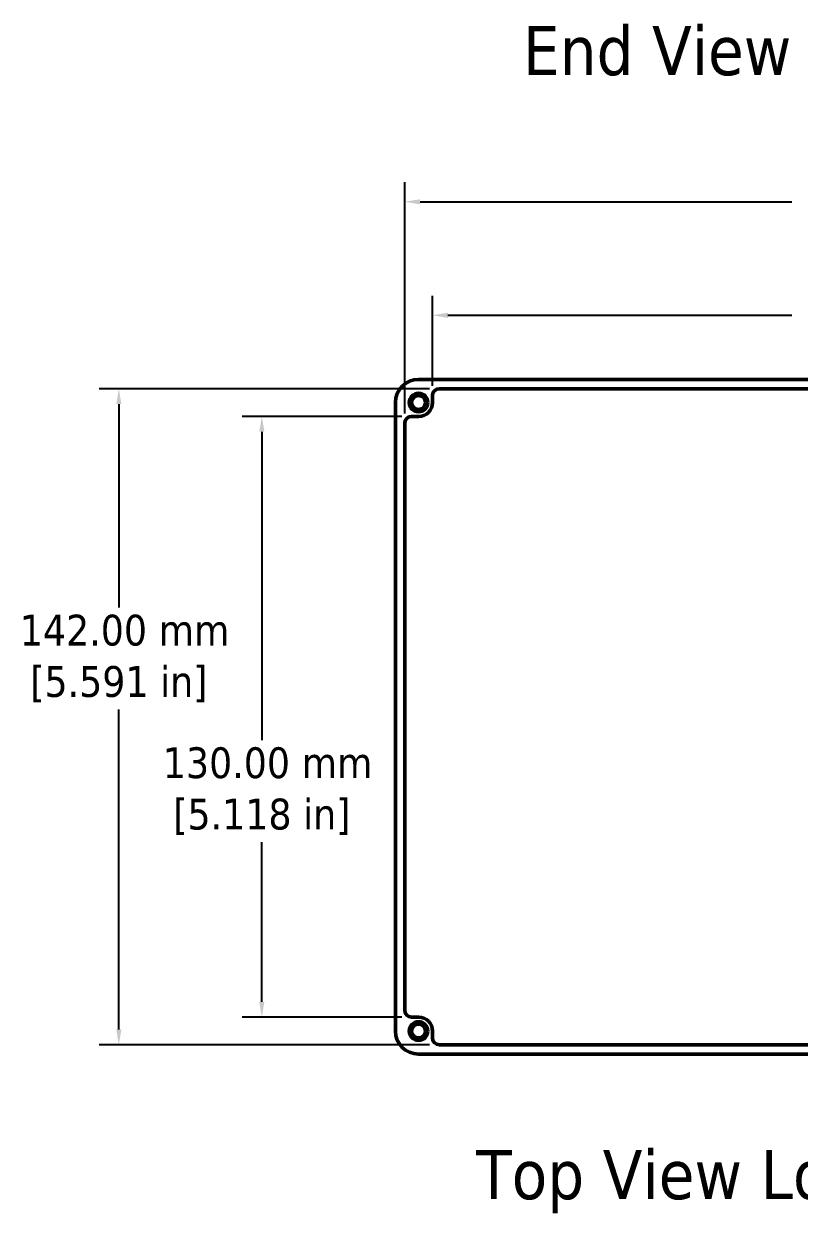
# Model space of a CAD drawing. Header units: millimetres. Extents: x 3 to 1148, y 20 to 725.
# Drawn here: x 388.1 to 555.8, y 225.9 to 483.3 of the extents above; entities that cross this region are included whole.
import ezdxf

# ---------------------------------------------------------------- set-up
doc = ezdxf.new("R2010")
doc.units = ezdxf.units.MM
doc.header["$LTSCALE"] = 1.333333
for name, color, linetype, lineweight in [('Dimension (ANSI)', 7, 'Continuous', 25), ('Symbol (ANSI)', 7, 'Continuous', 25), ('Visible (ANSI)', 7, 'Continuous', 50)]:
    doc.layers.add(name, color=color, linetype=linetype, lineweight=lineweight)
doc.styles.add('Label Text (ANSI)', font='TAHOMA.TTF')
doc.styles.add('Note Text (ANSI)', font='TAHOMA.TTF')
doc.dimstyles.new('Default - mm (ANSI)', dxfattribs={"dimscale": 1.333333, "dimtxt": 5, "dimasz": 2.5, "dimexe": 3.175, "dimexo": 1.6002, "dimgap": 0.8, "dimtad": 0, "dimtih": 1, "dimtoh": 1, "dimrnd": 1e-08, "dimzin": 0, "dimdsep": 46, "dimtxsty": 'Note Text (ANSI)', "dimcen": 0.09, "dimdle": 10, "dimclrd": 256, "dimclre": 256, "dimclrt": 256, "dimadec": 1, "dimazin": 0, "dimtfac": 0.6096, "dimtofl": 0, "dimtmove": 0, "dimatfit": 3, "dimfxl": 0, "dimtolj": 1, "dimtzin": 0, "dimlwd": -1, "dimlwe": -1, "dimarcsym": 0})

# ---------------------------------------------------------------- blocks, each defined once
blk = doc.blocks.new('*D13')
at = {"layer": 'Defpoints', "color": 0}
for p in [(471.99, 398.3), (439.59, 268.3), (471.99, 268.3)]:
    blk.add_point(p, dxfattribs=at)
at = {"layer": 'Dimension (ANSI)'}
for p, q in [((469.86, 398.3), (435.35, 398.3)), ((439.59, 394.97), (439.59, 328.26)), ((439.59, 271.63), (439.59, 306.15)), ((469.86, 268.3), (435.35, 268.3))]:
    blk.add_line(p, q, dxfattribs=at)
for points in [[(439.03, 394.97), (440.14, 394.97), (439.59, 398.3)], [(439.03, 271.63), (440.14, 271.63), (439.59, 268.3)]]:
    blk.add_solid(points, dxfattribs=at)
at = {"layer": 'Dimension (ANSI)', "insert": (439.59, 317.2), "char_height": 6.6667, "attachment_point": 5, "style": 'Note Text (ANSI)'}
blk.add_mtext('\\A1; 130.00 mm\\P[5.118 in]', dxfattribs=at)
blk = doc.blocks.new('*D14')
at = {"layer": 'Defpoints', "color": 0}
for p in [(408.66, 404.3), (477.99, 404.3), (477.99, 262.3)]:
    blk.add_point(p, dxfattribs=at)
at = {"layer": 'Dimension (ANSI)'}
for p, q in [((475.86, 404.3), (404.42, 404.3)), ((408.66, 400.97), (408.66, 356.95)), ((408.66, 265.63), (408.66, 334.85)), ((475.86, 262.3), (404.42, 262.3))]:
    blk.add_line(p, q, dxfattribs=at)
for points in [[(408.1, 400.97), (409.21, 400.97), (408.66, 404.3)], [(408.1, 265.63), (409.21, 265.63), (408.66, 262.3)]]:
    blk.add_solid(points, dxfattribs=at)
at = {"layer": 'Dimension (ANSI)', "insert": (408.66, 345.9), "char_height": 6.6667, "attachment_point": 5, "style": 'Note Text (ANSI)'}
blk.add_mtext('\\A1; 142.00 mm\\P[5.591 in]', dxfattribs=at)
blk = doc.blocks.new('*D15')
at = {"layer": 'Defpoints', "color": 0}
for p in [(682.49, 420.19), (476.49, 402.8), (682.49, 402.8)]:
    blk.add_point(p, dxfattribs=at)
at = {"layer": 'Dimension (ANSI)'}
for p, q in [((476.49, 404.93), (476.49, 424.42)), ((682.49, 404.93), (682.49, 424.42)), ((479.83, 420.19), (554.24, 420.19)), ((679.16, 420.19), (604.74, 420.19))]:
    blk.add_line(p, q, dxfattribs=at)
for points in [[(479.83, 420.74), (479.83, 419.63), (476.49, 420.19)], [(679.16, 420.74), (679.16, 419.63), (682.49, 420.19)]]:
    blk.add_solid(points, dxfattribs=at)
at = {"layer": 'Dimension (ANSI)', "insert": (579.49, 420.19), "char_height": 6.6667, "attachment_point": 5, "style": 'Note Text (ANSI)'}
blk.add_mtext('\\A1; 206.00 mm\\P[8.110 in]', dxfattribs=at)
blk = doc.blocks.new('*D16')
at = {"layer": 'Defpoints', "color": 0}
for p in [(470.49, 444.75), (470.49, 396.8), (688.49, 396.8)]:
    blk.add_point(p, dxfattribs=at)
at = {"layer": 'Dimension (ANSI)'}
for p, q in [((470.49, 398.93), (470.49, 448.98)), ((688.49, 398.93), (688.49, 448.98)), ((473.83, 444.75), (554.24, 444.75)), ((685.16, 444.75), (604.74, 444.75))]:
    blk.add_line(p, q, dxfattribs=at)
for points in [[(473.83, 445.3), (473.83, 444.19), (470.49, 444.75)], [(685.16, 445.3), (685.16, 444.19), (688.49, 444.75)]]:
    blk.add_solid(points, dxfattribs=at)
at = {"layer": 'Dimension (ANSI)', "insert": (579.49, 444.75), "char_height": 6.6667, "attachment_point": 5, "style": 'Note Text (ANSI)'}
blk.add_mtext('\\A1; 218.00 mm\\P[8.583 in]', dxfattribs=at)

msp = doc.modelspace()

# ---------------------------------------------------------------- linework, layer by layer
at = {"layer": 'Visible (ANSI)'}
for p, q in [((473.49, 406.299), (685.494, 406.299)), ((574.992, 404.299), (477.991, 404.299)), ((476.492, 402.8), (476.492, 401.298)), ((468.492, 265.298), (468.492, 401.301)), ((470.492, 396.8), (470.492, 269.799)), ((473.493, 398.299), (471.991, 398.299)), ((471.991, 268.299), (473.493, 268.299)), ((476.492, 265.3), (476.492, 263.799)), ((685.494, 260.299), (473.49, 260.299)), ((477.991, 262.299), (574.992, 262.299))]:
    msp.add_line(p, q, dxfattribs=at)
for centre, radius in [((473.492, 401.299), 2), ((473.492, 401.299), 1.5), ((473.492, 265.299), 2), ((473.492, 265.299), 1.5)]:
    msp.add_circle(centre, radius, dxfattribs=at)
for centre, major_axis, start_param, end_param in [((473.494, 401.298), (-3.538, 3.538), 5.4981298, 7.0682409), ((477.992, 402.799), (1.061, -1.061), 2.3565371, 3.9266482), ((473.491, 401.3), (-2.123, 2.123), 2.3565371, 3.9266482), ((471.992, 396.799), (1.061, -1.061), 2.3565371, 3.9266482), ((471.992, 269.8), (-1.061, -1.061), 5.4981298, 7.0682409), ((473.491, 265.298), (2.123, 2.123), 5.4981298, 7.0682409), ((473.494, 265.301), (3.538, 3.538), 2.3565371, 3.9266482), ((477.992, 263.8), (-1.061, -1.061), 5.4981298, 7.0682409)]:
    msp.add_ellipse(centre, major_axis=major_axis, ratio=0.999315, start_param=start_param, end_param=end_param, dxfattribs=at)

# ---------------------------------------------------------------- texts
at = {"layer": 'Symbol (ANSI)', "char_height": 10.66667, "attachment_point": 7, "style": 'Label Text (ANSI)'}
for s, insert, line_spacing_factor in [('End View of Assembly', (496.069, 469.107), 3.04922), ('Top View Looking Inside Box', (485.947, 225.872), 2.888767)]:
    msp.add_mtext(s, dxfattribs=dict(at, insert=insert, line_spacing_factor=line_spacing_factor))

# ---------------------------------------------------------------- dimensions: what is measured, and where the dimension line sits
at = {"layer": 'Dimension (ANSI)'}
dim = msp.add_linear_dim(base=(470.492, 444.749), p1=(688.492, 396.8), p2=(470.492, 396.8), text=' <> mm\\X[8.583 in]', dimstyle='Default - mm (ANSI)', override={"dimtih": 0, "dimtoh": 0, "dimdec": 2, "dimpost": '', "dimtp": 0, "dimtm": 0, "dimtdec": 2, "dimatfit": 1}, dxfattribs=at)
dim.commit()
dim.dimension.update_dxf_attribs({"geometry": '*D16', "text_midpoint": (579.492, 444.749), "dimtype": 160})
for base, p1, p2, angle, text, override, picture, middle in [((682.492, 420.189), (476.492, 402.8), (682.492, 402.8), 180, ' <> mm\\X[8.110 in]', {"dimtih": 0, "dimtoh": 0, "dimdec": 2, "dimpost": '', "dimtp": 0, "dimtm": 0, "dimtdec": 2, "dimatfit": 1}, '*D15', (579.492, 420.189)), ((408.658, 404.299), (477.991, 262.299), (477.991, 404.299), 270, ' <> mm\\X[5.591 in]', {"dimdec": 2, "dimpost": '', "dimtp": 0, "dimtm": 0, "dimtdec": 2, "dimatfit": 1}, '*D14', (408.658, 345.901)), ((439.588, 268.299), (471.991, 398.299), (471.991, 268.299), 90, ' <> mm\\X[5.118 in]', {"dimdec": 2, "dimpost": '', "dimtp": 0, "dimtm": 0, "dimtdec": 2, "dimatfit": 1}, '*D13', (439.588, 317.203))]:
    dim = msp.add_linear_dim(base=base, p1=p1, p2=p2, angle=angle, text=text, dimstyle='Default - mm (ANSI)', override=override, dxfattribs=at)
    dim.commit()
    dim.dimension.update_dxf_attribs({"geometry": picture, "text_midpoint": middle, "dimtype": 160})

doc.saveas('drawing.dxf')
